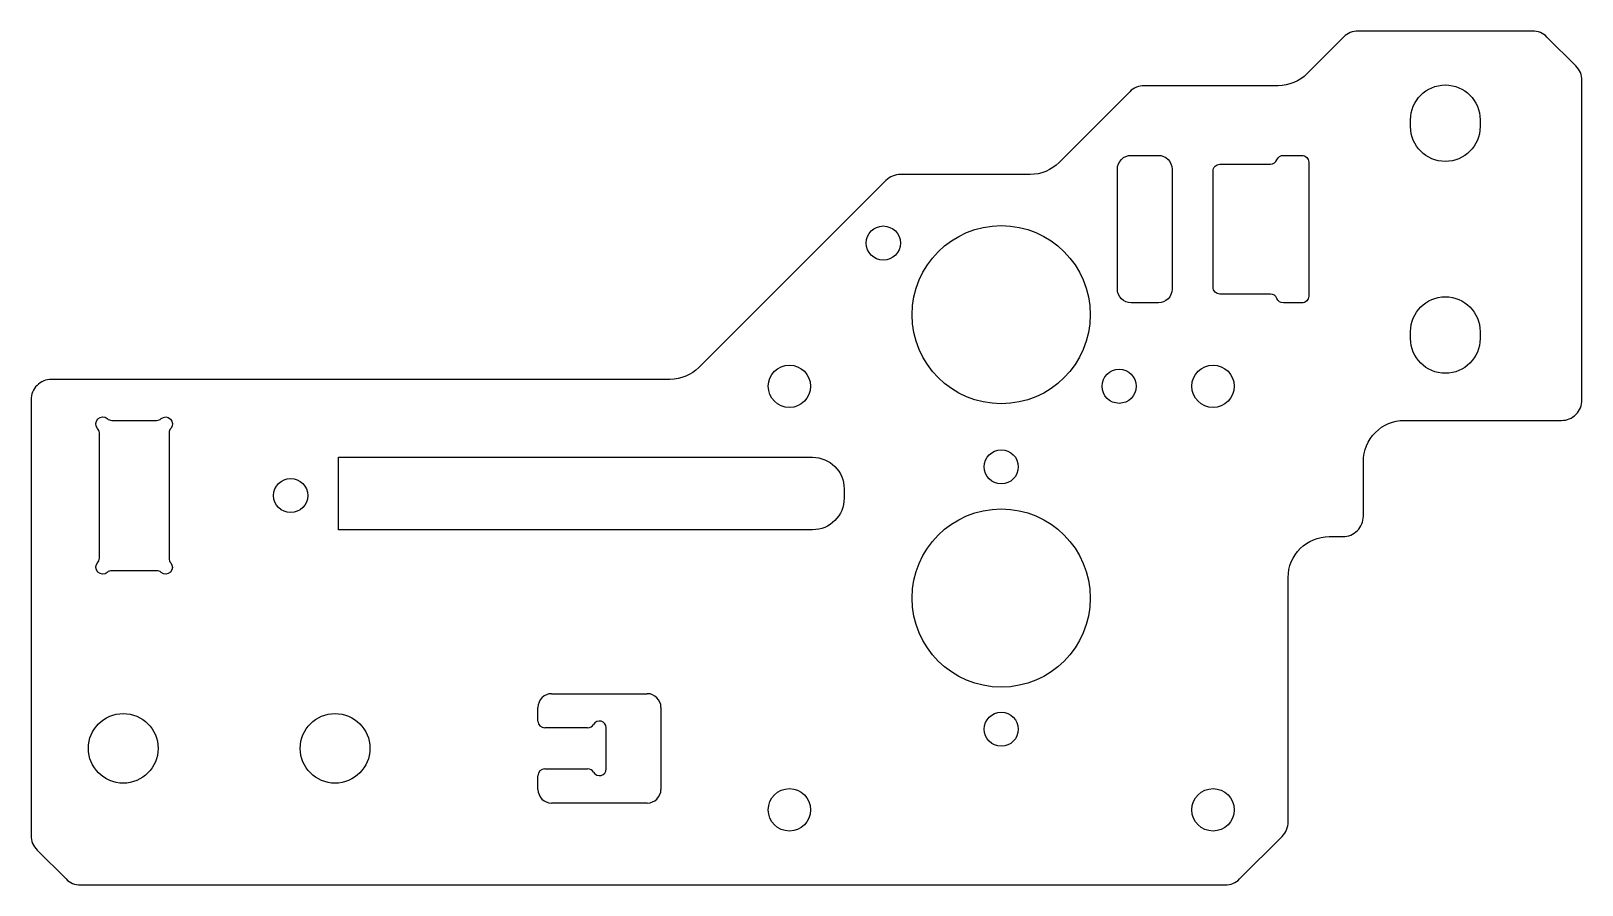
# Model space of a CAD drawing. Header units: millimetres. Extents: x 91 to 205, y -209 to -146.
import ezdxf

# ---------------------------------------------------------------- set-up
doc = ezdxf.new("R2010")
doc.units = ezdxf.units.MM
doc.layers.get('0').update_dxf_attribs({"linetype": 'CONTINUOUS'})

msp = doc.modelspace()

# ---------------------------------------------------------------- linework, layer by layer
for p, q in [((129.6, -195), (136.6, -195)), ((128.6, -197), (128.6, -196)), ((137.6, -196), (137.6, -202)), ((132.23, -197.5), (129.1, -197.5)), ((133.6, -200.5), (133.6, -197.5)), ((129.1, -200.5), (132.23, -200.5)), ((128.6, -202), (128.6, -201)), ((136.6, -203), (129.6, -203))]:
    msp.add_line(p, q)
for points in [[(94.06, -208.56, 0.198912), (95.12, -209), (178.88, -209, 0.198912), (179.94, -208.56), (183.06, -205.44, 0.198912), (183.5, -204.38), (183.5, -186.5, -0.414214), (186.5, -183.5), (187.5, -183.5, 0.414214), (189, -182), (189, -178, -0.414214), (192, -175), (203.5, -175, 0.414214), (205, -173.5), (205, -150.12, 0.198912), (204.56, -149.06), (202.44, -146.94, 0.198912), (201.38, -146.5), (188.62, -146.5, 0.198912), (187.56, -146.94), (184.88, -149.62, -0.198912), (182.76, -150.5), (172.97, -150.5, 0.198912), (171.91, -150.94), (166.73, -156.12, -0.198912), (164.61, -157), (155.12, -157, 0.198912), (154.06, -157.44), (140.38, -171.12, -0.198912), (138.26, -172), (93, -172, 0.414214), (91.5, -173.5), (91.5, -205.38, 0.198912), (91.94, -206.44)], [(197.55, -153), (197.55, -153.5, -1), (192.45, -153.5), (192.45, -153, -1)], [(172, -155.6), (174, -155.6, -0.414214), (175, -156.6), (175, -165.4, -0.414214), (174, -166.4), (172, -166.4, -0.414214), (171, -165.4), (171, -156.6, -0.414214)], [(182.21, -156.25, 0.312963), (182.68, -155.92, -0.312963), (183.15, -155.6), (184.5, -155.6, -0.414214), (185, -156.1), (185, -165.9, -0.414214), (184.5, -166.4), (183.15, -166.4, -0.312963), (182.68, -166.07, 0.312963), (182.21, -165.75), (178.5, -165.75, -0.414214), (178, -165.25), (178, -156.75, -0.414214), (178.5, -156.25)], [(197.55, -168.5), (197.55, -169, -1), (192.45, -169), (192.45, -168.5, -1)], [(101.02, -186.12, 0.182676), (100.69, -186), (97.41, -186, 0.182676), (97.08, -186.12, -0.939221), (96.37, -185.42, 0.182676), (96.5, -185.09), (96.5, -175.91, 0.182676), (96.37, -175.58, -0.939221), (97.08, -174.87, 0.182676), (97.41, -175), (100.69, -175, 0.182676), (101.02, -174.87, -0.939221), (101.72, -175.58, 0.182676), (101.6, -175.91), (101.6, -185.09, 0.182676), (101.72, -185.42, -0.939221)], [(114, -177.7), (148.7, -177.7, -0.414214), (151, -180), (151, -180.7, -0.414214), (148.7, -183), (114, -183)]]:
    msp.add_lwpolyline(points, format="xyb", close=True)
for centre, radius in [((153.87, -162.02), 1.25), ((162.5, -167.26), 6.52), ((147, -172.5), 1.55), ((171.13, -172.5), 1.25), ((178, -172.5), 1.55), ((162.5, -178.4), 1.25), ((110.5, -180.5), 1.25), ((162.5, -188), 6.52), ((162.5, -197.6), 1.25), ((98.25, -199), 2.55), ((113.75, -199), 2.55), ((147, -203.5), 1.55), ((178, -203.5), 1.55)]:
    msp.add_circle(centre, radius)
for centre, radius, start, end in [((129.6, -196), 1, 90, -179.9999), ((136.6, -196), 1, 0, 90), ((129.1, -197), 0.5, 180, -90), ((132.23, -197), 0.5, -90, -30), ((133.1, -197.5), 0.5, 0, 150), ((129.1, -201), 0.5, 90, 180), ((132.23, -201), 0.5, 30, 90), ((133.1, -200.5), 0.5, -150, 0), ((129.6, -202), 1, 180, -90), ((136.6, -202), 1, -90, 0)]:
    msp.add_arc(centre, radius, start, end)

doc.saveas('drawing.dxf')
